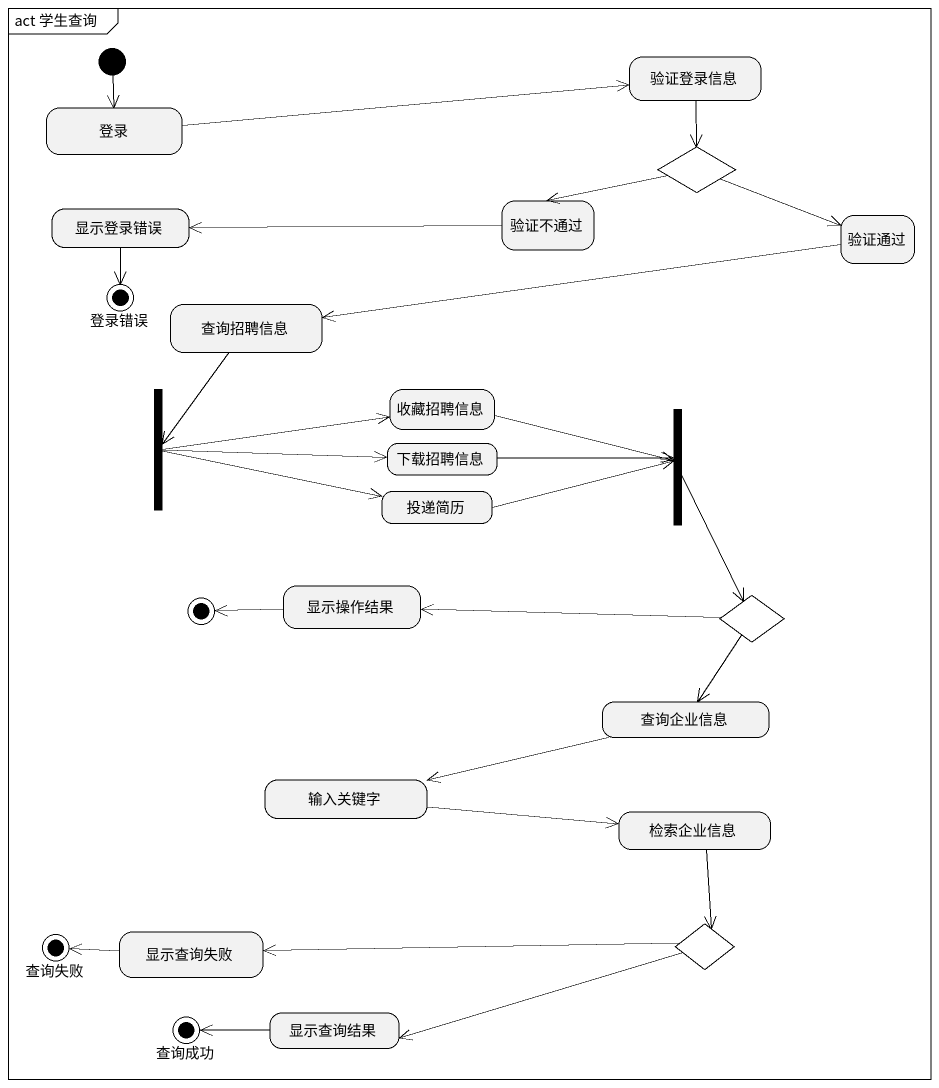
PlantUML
@startuml
mainframe act 学生查询
hide empty description
state 验证登录信息
state 登录
state 验证不通过
state choice1 <<choice>>
state 显示登录错误
state 验证通过
state 登录错误 <<end>>
state 查询招聘信息
state fork1 <<fork>>
state 下载招聘信息
state 收藏招聘信息
state fork2 <<join>>
state 投递简历
state final1 <<end>>
state 显示操作结果
state choice2 <<choice>>
state 查询企业信息
state 输入关键字
state 检索企业信息
state choice3 <<choice>>
state 查询失败 <<end>>
state 显示查询失败
state 查询成功 <<end>>
state 显示查询结果
[*] --> 登录
验证登录信息 --> choice1
登录 -right-> 验证登录信息
验证不通过 -left-> 显示登录错误
choice1 -left-> 验证不通过
choice1 -right-> 验证通过
显示登录错误 --> 登录错误
验证通过 -left-> 查询招聘信息
查询招聘信息 --> fork1
fork1 -right-> 下载招聘信息
fork1 -right-> 收藏招聘信息
fork1 -right-> 投递简历
下载招聘信息 -right-> fork2
收藏招聘信息 -right-> fork2
fork2 --> choice2
投递简历 -right-> fork2
显示操作结果 -left-> final1
choice2 -left-> 显示操作结果
choice2 --> 查询企业信息
查询企业信息 -left-> 输入关键字
输入关键字 -right-> 检索企业信息
检索企业信息 --> choice3
choice3 -left-> 显示查询失败
choice3 -left-> 显示查询结果
显示查询失败 -left-> 查询失败
显示查询结果 -left-> 查询成功
@enduml
